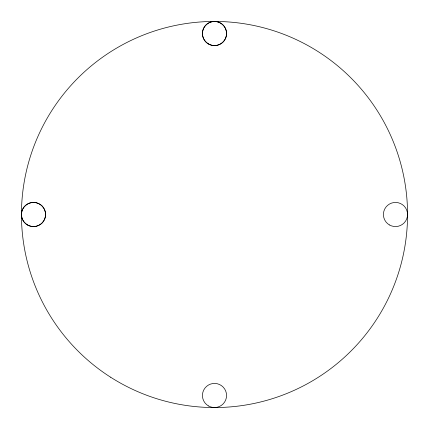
<?xml version="1.0" encoding="UTF-8"?>
<svg xmlns="http://www.w3.org/2000/svg" width="429" height="429" viewBox="0 0 429 429"><rect width="100%" height="100%" fill="white"/><g stroke="black" fill="none" stroke-linecap="round" stroke-linejoin="round"><path stroke-width="0.64" d="M389.452 224.952A12.066 12.066 0 0 0 407.55 214.5A12.066 12.066 0 0 0 389.452 204.048A12.066 12.066 0 0 0 389.452 224.952M110.553 377.177A193.05 193.05 0 0 0 407.357 223.182A193.05 193.05 0 0 0 125.59 43.141A193.05 193.05 0 0 0 110.553 377.177M207.55 43.383A12.066 12.066 0 0 0 226.517 34.599A12.066 12.066 0 0 0 209.432 22.565A12.066 12.066 0 0 0 207.55 43.383M27.483 224.952A12.066 12.066 0 0 0 45.581 214.5A12.066 12.066 0 0 0 27.483 204.048A12.066 12.066 0 0 0 27.483 224.952A12.066 12.066 0 0 0 45.581 214.5A12.066 12.066 0 0 0 27.483 204.048A12.066 12.066 0 0 0 27.483 224.952M208.467 405.936A12.066 12.066 0 0 0 226.566 395.484A12.066 12.066 0 0 0 208.467 385.033A12.066 12.066 0 0 0 208.467 405.936M208.467 43.967A12.066 12.066 0 0 0 226.566 33.516A12.066 12.066 0 0 0 208.467 23.064A12.066 12.066 0 0 0 208.467 43.967"/></g></svg>
